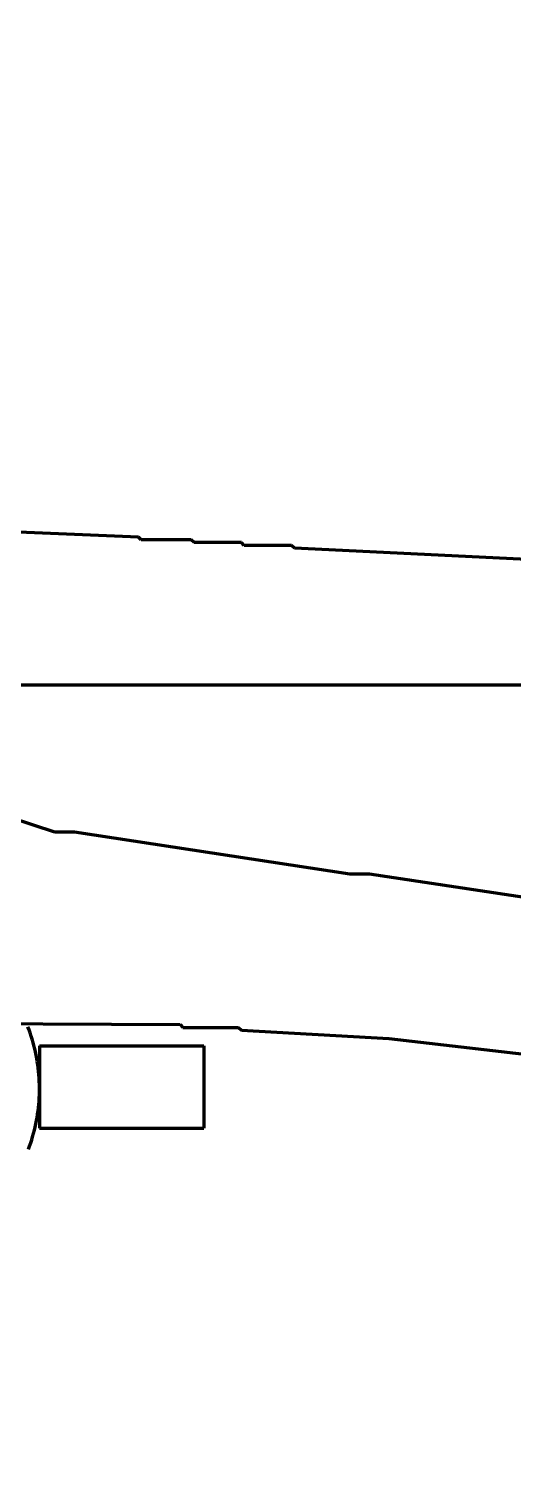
# Model space of a CAD drawing. Header units: millimetres. Extents: x 0 to 2208, y 0 to 420.
# Drawn here: x 822.04 to 836.78, y 337.39 to 381.08 of the extents above; entities that cross this region are included whole.
import ezdxf

# ---------------------------------------------------------------- set-up
doc = ezdxf.new("R2010")
doc.units = ezdxf.units.MM
doc.linetypes.add('IRAM-E-TRAZOS', pattern=[5, 4, -1])
for name, color, linetype, lineweight in [('01-VISIBLE', 7, 'CONTINUOUS', 70), ('02-OCULTA', 4, 'IRAM-E-TRAZOS', 35), ('08-FINA', 5, 'CONTINUOUS', 18)]:
    doc.layers.add(name, color=color, linetype=linetype, lineweight=lineweight)

msp = doc.modelspace()

# ---------------------------------------------------------------- linework, layer by layer
at = {"layer": '01-VISIBLE'}
for points in [[(825.377, 365.629), (819.282, 365.884)], [(825.462, 365.549), (825.377, 365.629)], [(826.987, 365.549), (825.462, 365.549)], [(827.072, 365.464), (826.987, 365.549)], [(828.512, 365.464), (827.072, 365.464)], [(828.597, 365.379), (828.512, 365.464)], [(830.037, 365.379), (828.597, 365.379)], [(830.122, 365.294), (830.037, 365.379)], [(842.397, 364.699), (830.122, 365.294)], [(820.552, 361.144), (852.831, 361.144)], [(822.837, 356.659), (817.422, 358.434)], [(823.432, 356.659), (822.837, 356.659)], [(831.812, 355.389), (823.432, 356.659)], [(832.407, 355.389), (831.812, 355.389)], [(841.972, 353.949), (832.407, 355.389)], [(818.293, 350.861), (826.647, 350.814)], [(822.032, 347.028), (822.066, 347.122), (822.099, 347.216), (822.129, 347.312), (822.158, 347.407), (822.186, 347.504), (822.211, 347.601), (822.234, 347.698), (822.256, 347.796), (822.275, 347.894), (822.293, 347.992), (822.309, 348.091), (822.323, 348.19), (822.335, 348.29), (822.345, 348.389), (822.353, 348.489), (822.359, 348.589), (822.364, 348.689), (822.366, 348.789), (822.367, 348.889), (822.365, 348.989), (822.362, 349.089), (822.356, 349.189), (822.349, 349.289), (822.34, 349.389), (822.329, 349.488), (822.316, 349.588), (822.301, 349.687), (822.284, 349.785), (822.266, 349.884), (822.245, 349.982), (822.223, 350.079), (822.198, 350.176), (822.172, 350.273), (822.144, 350.369), (822.114, 350.465), (822.083, 350.56), (822.049, 350.654), (822.014, 350.748)], [(826.647, 350.814), (826.732, 350.729)], [(826.732, 350.729), (828.427, 350.729)], [(828.427, 350.729), (828.512, 350.644)], [(828.512, 350.644), (832.997, 350.389)], [(822.367, 350.164), (827.367, 350.164)], [(822.367, 350.164), (822.367, 349.914), (822.367, 349.664), (822.367, 349.414), (822.367, 349.164), (822.367, 348.914), (822.367, 348.664), (822.367, 348.414), (822.367, 348.164), (822.367, 347.914), (822.367, 347.664)], [(827.367, 350.164), (827.367, 349.914), (827.367, 349.664), (827.367, 349.414), (827.367, 349.164), (827.367, 348.914), (827.367, 348.664), (827.367, 348.414), (827.367, 348.164), (827.367, 347.914), (827.367, 347.664)], [(832.997, 350.389), (838.077, 349.799)], [(822.367, 347.664), (827.367, 347.664)]]:
    msp.add_lwpolyline(points, dxfattribs=at)
at = {"layer": '02-OCULTA'}
for points in [[(825.377, 365.629), (819.282, 365.884)], [(825.462, 365.549), (825.377, 365.629)], [(826.987, 365.549), (825.462, 365.549)], [(827.072, 365.464), (826.987, 365.549)], [(828.512, 365.464), (827.072, 365.464)], [(828.597, 365.379), (828.512, 365.464)], [(830.037, 365.379), (828.597, 365.379)], [(830.122, 365.294), (830.037, 365.379)], [(842.397, 364.699), (830.122, 365.294)], [(820.552, 361.144), (852.831, 361.144)], [(822.837, 356.659), (817.422, 358.434)], [(823.432, 356.659), (822.837, 356.659)], [(831.812, 355.389), (823.432, 356.659)], [(832.407, 355.389), (831.812, 355.389)], [(841.972, 353.949), (832.407, 355.389)], [(811.577, 350.899), (826.647, 350.814)], [(826.647, 350.814), (826.732, 350.729)], [(826.732, 350.729), (828.427, 350.729)], [(828.427, 350.729), (828.512, 350.644)], [(828.512, 350.644), (832.997, 350.389)], [(822.367, 347.664), (822.367, 347.914), (822.367, 348.164), (822.367, 348.414), (822.367, 348.664), (822.367, 348.914), (822.367, 349.164), (822.367, 349.414), (822.367, 349.664), (822.367, 349.914), (822.367, 350.164)], [(827.367, 347.664), (827.367, 347.914), (827.367, 348.164), (827.367, 348.414), (827.367, 348.664), (827.367, 348.914), (827.367, 349.164), (827.367, 349.414), (827.367, 349.664), (827.367, 349.914), (827.367, 350.164)], [(832.997, 350.389), (838.077, 349.799)]]:
    msp.add_lwpolyline(points, dxfattribs=at)
at = {"layer": '08-FINA'}
msp.add_circle((816.667, 354.167), 36.833, dxfattribs=at)

doc.saveas('drawing.dxf')
